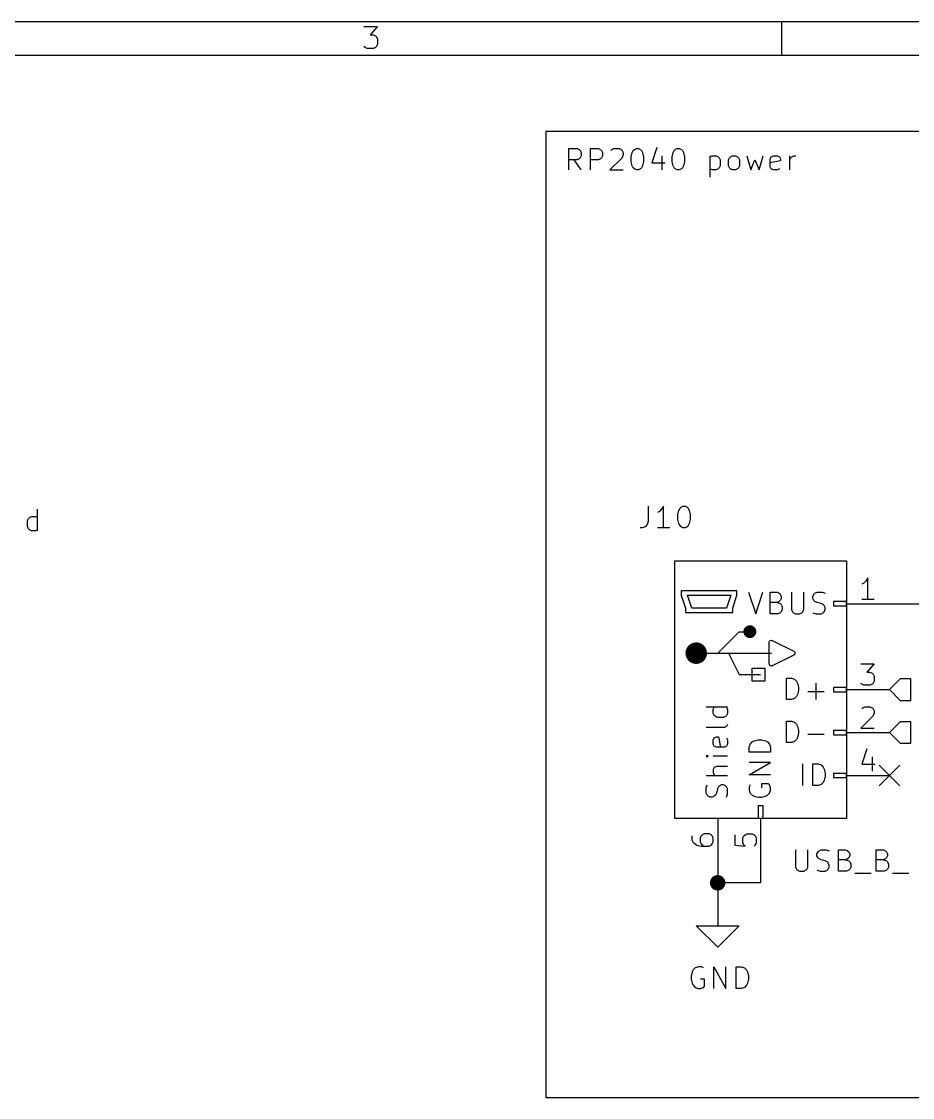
# Model space of a CAD drawing. Extents: x 0.4 to 11.3, y -7.9 to -0.4.
# Drawn here: x 4.528 to 6.604, y -2.9 to -0.394 of the extents above; entities that cross this region are included whole.
import ezdxf

# ---------------------------------------------------------------- set-up
doc = ezdxf.new("R2010")
doc.units = 0
doc.header["$MEASUREMENT"] = 0
for name, color, linetype in [('BLUE2', 5, 'CONTINUOUS'), ('BLUE3', 171, 'CONTINUOUS'), ('BROWN2', 54, 'CONTINUOUS'), ('CYAN2', 4, 'CONTINUOUS'), ('GRAY1', 251, 'CONTINUOUS'), ('GREEN3', 91, 'CONTINUOUS'), ('LYELLOW', 51, 'CONTINUOUS'), ('RED2', 1, 'CONTINUOUS'), ('RED3', 11, 'CONTINUOUS')]:
    doc.layers.add(name, color=color, linetype=linetype)

msp = doc.modelspace()

# ---------------------------------------------------------------- linework, layer by layer
at = {"layer": 'BLUE2', "linetype": 'CONTINUOUS'}
for p, q in [((6.526, -2.126), (6.574, -2.174)), ((6.574, -2.126), (6.526, -2.174))]:
    msp.add_line(p, q, dxfattribs=at)
at = {"layer": 'BLUE3', "linetype": 'CONTINUOUS'}
for p, q in [((5.75, -0.65), (5.75, -2.9)), ((9.95, -0.65), (5.75, -0.65)), ((5.80351, -0.739551), (5.80351, -0.689551)), ((5.80351, -0.689551), (5.82256, -0.689551)), ((5.82256, -0.689551), (5.82732, -0.691933)), ((5.82732, -0.691933), (5.8297, -0.694315)), ((5.8297, -0.694315), (5.83208, -0.699075)), ((5.83208, -0.699075), (5.83208, -0.70622)), ((5.85351, -0.739551), (5.85351, -0.689551)), ((5.85351, -0.689551), (5.87256, -0.689551)), ((5.87256, -0.689551), (5.87732, -0.691933)), ((5.87732, -0.691933), (5.8797, -0.694315)), ((5.8797, -0.694315), (5.88208, -0.699075)), ((5.88208, -0.699075), (5.88208, -0.70622)), ((5.90113, -0.694315), (5.90351, -0.691933)), ((5.90351, -0.691933), (5.90828, -0.689551)), ((5.90828, -0.689551), (5.92018, -0.689551)), ((5.92018, -0.689551), (5.92494, -0.691933)), ((5.92494, -0.691933), (5.92732, -0.694315)), ((5.92732, -0.694315), (5.9297, -0.699075)), ((5.9297, -0.699075), (5.9297, -0.703839)), ((5.94875, -0.708598), (5.95113, -0.699075)), ((5.95113, -0.699075), (5.95351, -0.694315)), ((5.95351, -0.694315), (5.95589, -0.691933)), ((5.95589, -0.691933), (5.96065, -0.689551)), ((5.96065, -0.689551), (5.96542, -0.689551)), ((5.96542, -0.689551), (5.97018, -0.691933)), ((5.97018, -0.691933), (5.97256, -0.694315)), ((5.97256, -0.694315), (5.97494, -0.699075)), ((5.97494, -0.699075), (5.97732, -0.708598)), ((6.00827, -0.687173), (5.99637, -0.722886)), ((6.04399, -0.708598), (6.04637, -0.699075)), ((6.04637, -0.699075), (6.04875, -0.694315)), ((6.04875, -0.694315), (6.05113, -0.691933)), ((6.05113, -0.691933), (6.05589, -0.689551)), ((6.05589, -0.689551), (6.06065, -0.689551)), ((6.06065, -0.689551), (6.06541, -0.691933)), ((6.06541, -0.691933), (6.0678, -0.694315)), ((6.0678, -0.694315), (6.07018, -0.699075)), ((6.07018, -0.699075), (6.07256, -0.708598)), ((5.82256, -0.715744), (5.80351, -0.715744)), ((5.83208, -0.739551), (5.81542, -0.715744)), ((5.82732, -0.713362), (5.82256, -0.715744)), ((5.8297, -0.71098), (5.82732, -0.713362)), ((5.83208, -0.70622), (5.8297, -0.71098)), ((5.87256, -0.715744), (5.85351, -0.715744)), ((5.87732, -0.713362), (5.87256, -0.715744)), ((5.8797, -0.71098), (5.87732, -0.713362)), ((5.88208, -0.70622), (5.8797, -0.71098)), ((5.92732, -0.71098), (5.89875, -0.739551)), ((5.9297, -0.703839), (5.92732, -0.71098)), ((5.94875, -0.720504), (5.94875, -0.708598)), ((5.95113, -0.730028), (5.94875, -0.720504)), ((5.97732, -0.720504), (5.97494, -0.730028)), ((5.97732, -0.708598), (5.97732, -0.720504)), ((5.99637, -0.722886), (6.02732, -0.722886)), ((6.02018, -0.70622), (6.02018, -0.739551)), ((6.04399, -0.720504), (6.04399, -0.708598)), ((6.04637, -0.730028), (6.04399, -0.720504)), ((6.07256, -0.720504), (6.07018, -0.730028)), ((6.07256, -0.708598), (6.07256, -0.720504)), ((6.13208, -0.70622), (6.13208, -0.75622)), ((6.13208, -0.708598), (6.13684, -0.70622)), ((6.13684, -0.70622), (6.14637, -0.70622)), ((6.14637, -0.70622), (6.15113, -0.708598)), ((6.15113, -0.708598), (6.15351, -0.71098)), ((6.15351, -0.71098), (6.15589, -0.715744)), ((6.15589, -0.715744), (6.15589, -0.730028)), ((6.17494, -0.715744), (6.17731, -0.71098)), ((6.17494, -0.730028), (6.17494, -0.715744)), ((6.17731, -0.71098), (6.1797, -0.708598)), ((6.1797, -0.708598), (6.18446, -0.70622)), ((6.18446, -0.70622), (6.1916, -0.70622)), ((6.1916, -0.70622), (6.19636, -0.708598)), ((6.19636, -0.708598), (6.19874, -0.71098)), ((6.19874, -0.71098), (6.20113, -0.715744)), ((6.20113, -0.715744), (6.20113, -0.730028)), ((6.21779, -0.70622), (6.22731, -0.739551)), ((6.22731, -0.739551), (6.23684, -0.715744)), ((6.23684, -0.715744), (6.24636, -0.739551)), ((6.24636, -0.739551), (6.25589, -0.70622)), ((6.27256, -0.713362), (6.27493, -0.708598)), ((6.27256, -0.732409), (6.27256, -0.713362)), ((6.29636, -0.718122), (6.27256, -0.722886)), ((6.27493, -0.708598), (6.2797, -0.70622)), ((6.2797, -0.70622), (6.28922, -0.70622)), ((6.28922, -0.70622), (6.29398, -0.708598)), ((6.29398, -0.708598), (6.29636, -0.713362)), ((6.29636, -0.713362), (6.29636, -0.718122)), ((6.31779, -0.739551), (6.31779, -0.70622)), ((6.31779, -0.715744), (6.32017, -0.71098)), ((6.32017, -0.71098), (6.32256, -0.708598)), ((6.32256, -0.708598), (6.32731, -0.70622)), ((6.32731, -0.70622), (6.33208, -0.70622)), ((5.89875, -0.739551), (5.9297, -0.739551)), ((5.95351, -0.734791), (5.95113, -0.730028)), ((5.95589, -0.737173), (5.95351, -0.734791)), ((5.96065, -0.739551), (5.95589, -0.737173)), ((5.96542, -0.739551), (5.96065, -0.739551)), ((5.97018, -0.737173), (5.96542, -0.739551)), ((5.97256, -0.734791), (5.97018, -0.737173)), ((5.97494, -0.730028), (5.97256, -0.734791)), ((6.04875, -0.734791), (6.04637, -0.730028)), ((6.05113, -0.737173), (6.04875, -0.734791)), ((6.05589, -0.739551), (6.05113, -0.737173)), ((6.06065, -0.739551), (6.05589, -0.739551)), ((6.06541, -0.737173), (6.06065, -0.739551)), ((6.0678, -0.734791), (6.06541, -0.737173)), ((6.07018, -0.730028), (6.0678, -0.734791)), ((6.13684, -0.739551), (6.13208, -0.737173)), ((6.14637, -0.739551), (6.13684, -0.739551)), ((6.15113, -0.737173), (6.14637, -0.739551)), ((6.15351, -0.734791), (6.15113, -0.737173)), ((6.15589, -0.730028), (6.15351, -0.734791)), ((6.17731, -0.734791), (6.17494, -0.730028)), ((6.1797, -0.737173), (6.17731, -0.734791)), ((6.18446, -0.739551), (6.1797, -0.737173)), ((6.1916, -0.739551), (6.18446, -0.739551)), ((6.19636, -0.737173), (6.1916, -0.739551)), ((6.19874, -0.734791), (6.19636, -0.737173)), ((6.20113, -0.730028), (6.19874, -0.734791)), ((6.27493, -0.737173), (6.27256, -0.732409)), ((6.2797, -0.739551), (6.27493, -0.737173)), ((6.28922, -0.739551), (6.2797, -0.739551)), ((6.29398, -0.737173), (6.28922, -0.739551)), ((5.75, -2.9), (9.95, -2.9))]:
    msp.add_line(p, q, dxfattribs=at)
at = {"layer": 'BROWN2', "linetype": 'CONTINUOUS'}
for p, q in [((6.575, -1.925), (6.55, -1.95)), ((6.6, -1.925), (6.575, -1.925)), ((6.6, -1.975), (6.6, -1.925)), ((6.55, -1.95), (6.575, -1.975)), ((6.575, -1.975), (6.6, -1.975)), ((6.575, -2.025), (6.55, -2.05)), ((6.6, -2.025), (6.575, -2.025)), ((6.6, -2.075), (6.6, -2.025)), ((6.55, -2.05), (6.575, -2.075)), ((6.575, -2.075), (6.6, -2.075))]:
    msp.add_line(p, q, dxfattribs=at)
at = {"layer": 'CYAN2', "linetype": 'CONTINUOUS'}
for p, q in [((5.98848, -1.5228), (5.98848, -1.55852)), ((5.98848, -1.5228), (5.98848, -1.55852)), ((6.02419, -1.5228), (6.01943, -1.52995)), ((6.02419, -1.5228), (6.01943, -1.52995)), ((6.02419, -1.5728), (6.02419, -1.5228)), ((6.02419, -1.5728), (6.02419, -1.5228)), ((6.05991, -1.53233), (6.06229, -1.52757)), ((6.05991, -1.53233), (6.06229, -1.52757)), ((6.06229, -1.52757), (6.06467, -1.52519)), ((6.06229, -1.52757), (6.06467, -1.52519)), ((6.06467, -1.52519), (6.06943, -1.5228)), ((6.06467, -1.52519), (6.06943, -1.5228)), ((6.06943, -1.5228), (6.07419, -1.5228)), ((6.06943, -1.5228), (6.07419, -1.5228)), ((6.07419, -1.5228), (6.07895, -1.52519)), ((6.07419, -1.5228), (6.07895, -1.52519)), ((6.07895, -1.52519), (6.08133, -1.52757)), ((6.07895, -1.52519), (6.08133, -1.52757)), ((6.08133, -1.52757), (6.08372, -1.53233)), ((6.08133, -1.52757), (6.08372, -1.53233)), ((6.01467, -1.53471), (6.00991, -1.53709)), ((6.01467, -1.53471), (6.00991, -1.53709)), ((6.01943, -1.52995), (6.01467, -1.53471)), ((6.01943, -1.52995), (6.01467, -1.53471)), ((6.05753, -1.54185), (6.05991, -1.53233)), ((6.05753, -1.54185), (6.05991, -1.53233)), ((6.05753, -1.55376), (6.05753, -1.54185)), ((6.05753, -1.55376), (6.05753, -1.54185)), ((6.05991, -1.56328), (6.05753, -1.55376)), ((6.05991, -1.56328), (6.05753, -1.55376)), ((6.08372, -1.53233), (6.0861, -1.54185)), ((6.08372, -1.53233), (6.0861, -1.54185)), ((6.0861, -1.55376), (6.08372, -1.56328)), ((6.0861, -1.55376), (6.08372, -1.56328)), ((6.0861, -1.54185), (6.0861, -1.55376)), ((6.0861, -1.54185), (6.0861, -1.55376)), ((5.97419, -1.5728), (5.96943, -1.5728)), ((5.97419, -1.5728), (5.96943, -1.5728)), ((5.98134, -1.57043), (5.97419, -1.5728)), ((5.98134, -1.57043), (5.97419, -1.5728)), ((5.9861, -1.56566), (5.98134, -1.57043)), ((5.9861, -1.56566), (5.98134, -1.57043)), ((5.98848, -1.55852), (5.9861, -1.56566)), ((5.98848, -1.55852), (5.9861, -1.56566)), ((6.03848, -1.5728), (6.00991, -1.5728)), ((6.03848, -1.5728), (6.00991, -1.5728)), ((6.06229, -1.56804), (6.05991, -1.56328)), ((6.06229, -1.56804), (6.05991, -1.56328)), ((6.06467, -1.57043), (6.06229, -1.56804)), ((6.06467, -1.57043), (6.06229, -1.56804)), ((6.06943, -1.5728), (6.06467, -1.57043)), ((6.06943, -1.5728), (6.06467, -1.57043)), ((6.07419, -1.5728), (6.06943, -1.5728)), ((6.07419, -1.5728), (6.06943, -1.5728)), ((6.07895, -1.57043), (6.07419, -1.5728)), ((6.07895, -1.57043), (6.07419, -1.5728)), ((6.08133, -1.56804), (6.07895, -1.57043)), ((6.08133, -1.56804), (6.07895, -1.57043)), ((6.08372, -1.56328), (6.08133, -1.56804)), ((6.08372, -1.56328), (6.08133, -1.56804)), ((6.2219, -1.72313), (6.23857, -1.77313)), ((6.2219, -1.72313), (6.23857, -1.77313)), ((6.23857, -1.77313), (6.25524, -1.72313)), ((6.23857, -1.77313), (6.25524, -1.72313)), ((6.2719, -1.77313), (6.2719, -1.72313)), ((6.2719, -1.72313), (6.28857, -1.72313)), ((6.2719, -1.77313), (6.2719, -1.72313)), ((6.2719, -1.72313), (6.28857, -1.72313)), ((6.28857, -1.72313), (6.29333, -1.72551)), ((6.28857, -1.72313), (6.29333, -1.72551)), ((6.29333, -1.72551), (6.29571, -1.72789)), ((6.29333, -1.72551), (6.29571, -1.72789)), ((6.29571, -1.72789), (6.29809, -1.73265)), ((6.29571, -1.72789), (6.29809, -1.73265)), ((6.3219, -1.72313), (6.3219, -1.76361)), ((6.3219, -1.72313), (6.3219, -1.76361)), ((6.35047, -1.76361), (6.35047, -1.72313)), ((6.35047, -1.76361), (6.35047, -1.72313)), ((6.37191, -1.73265), (6.37428, -1.72789)), ((6.37191, -1.73265), (6.37428, -1.72789)), ((6.37428, -1.72789), (6.37667, -1.72551)), ((6.37428, -1.72789), (6.37667, -1.72551)), ((6.37667, -1.72551), (6.38143, -1.72313)), ((6.37667, -1.72551), (6.38143, -1.72313)), ((6.38143, -1.72313), (6.39333, -1.72313)), ((6.38143, -1.72313), (6.39333, -1.72313)), ((6.39333, -1.72313), (6.40048, -1.72551)), ((6.39333, -1.72313), (6.40048, -1.72551)), ((6.28857, -1.74694), (6.2719, -1.74694)), ((6.28857, -1.74694), (6.2719, -1.74694)), ((6.29333, -1.74456), (6.28857, -1.74694)), ((6.29333, -1.74456), (6.28857, -1.74694)), ((6.28857, -1.74694), (6.29571, -1.74932)), ((6.28857, -1.74694), (6.29571, -1.74932)), ((6.29571, -1.74218), (6.29333, -1.74456)), ((6.29571, -1.74218), (6.29333, -1.74456)), ((6.29809, -1.73742), (6.29571, -1.74218)), ((6.29809, -1.73742), (6.29571, -1.74218)), ((6.29571, -1.74932), (6.29809, -1.7517)), ((6.29571, -1.74932), (6.29809, -1.7517)), ((6.29809, -1.73265), (6.29809, -1.73742)), ((6.29809, -1.73265), (6.29809, -1.73742)), ((6.29809, -1.7517), (6.30047, -1.75646)), ((6.29809, -1.7517), (6.30047, -1.75646)), ((6.37191, -1.73742), (6.37191, -1.73265)), ((6.37191, -1.73742), (6.37191, -1.73265)), ((6.37428, -1.74218), (6.37191, -1.73742)), ((6.37428, -1.74218), (6.37191, -1.73742)), ((6.37667, -1.74456), (6.37428, -1.74218)), ((6.37667, -1.74456), (6.37428, -1.74218)), ((6.38143, -1.74694), (6.37667, -1.74456)), ((6.38143, -1.74694), (6.37667, -1.74456)), ((6.39095, -1.74932), (6.38143, -1.74694)), ((6.39095, -1.74932), (6.38143, -1.74694)), ((6.39571, -1.7517), (6.39095, -1.74932)), ((6.39571, -1.7517), (6.39095, -1.74932)), ((6.39809, -1.75408), (6.39571, -1.7517)), ((6.39809, -1.75408), (6.39571, -1.7517)), ((6.40048, -1.75885), (6.39809, -1.75408)), ((6.40048, -1.75885), (6.39809, -1.75408)), ((6.29095, -1.77313), (6.2719, -1.77313)), ((6.29095, -1.77313), (6.2719, -1.77313)), ((6.29571, -1.77075), (6.29095, -1.77313)), ((6.29571, -1.77075), (6.29095, -1.77313)), ((6.29809, -1.76837), (6.29571, -1.77075)), ((6.29809, -1.76837), (6.29571, -1.77075)), ((6.30047, -1.76361), (6.29809, -1.76837)), ((6.30047, -1.76361), (6.29809, -1.76837)), ((6.30047, -1.75646), (6.30047, -1.76361)), ((6.30047, -1.75646), (6.30047, -1.76361)), ((6.3219, -1.76361), (6.32428, -1.76837)), ((6.3219, -1.76361), (6.32428, -1.76837)), ((6.32428, -1.76837), (6.32667, -1.77075)), ((6.32428, -1.76837), (6.32667, -1.77075)), ((6.32667, -1.77075), (6.33143, -1.77313)), ((6.32667, -1.77075), (6.33143, -1.77313)), ((6.33143, -1.77313), (6.34095, -1.77313)), ((6.33143, -1.77313), (6.34095, -1.77313)), ((6.34095, -1.77313), (6.34571, -1.77075)), ((6.34095, -1.77313), (6.34571, -1.77075)), ((6.34571, -1.77075), (6.34809, -1.76837)), ((6.34571, -1.77075), (6.34809, -1.76837)), ((6.34809, -1.76837), (6.35047, -1.76361)), ((6.34809, -1.76837), (6.35047, -1.76361)), ((6.37191, -1.77075), (6.37905, -1.77313)), ((6.37191, -1.77075), (6.37905, -1.77313)), ((6.37905, -1.77313), (6.39095, -1.77313)), ((6.37905, -1.77313), (6.39095, -1.77313)), ((6.39095, -1.77313), (6.39571, -1.77075)), ((6.39095, -1.77313), (6.39571, -1.77075)), ((6.39571, -1.77075), (6.39809, -1.76837)), ((6.39571, -1.77075), (6.39809, -1.76837)), ((6.39809, -1.76837), (6.40048, -1.76361)), ((6.39809, -1.76837), (6.40048, -1.76361)), ((6.40048, -1.76361), (6.40048, -1.75885)), ((6.40048, -1.76361), (6.40048, -1.75885)), ((6.31, -1.97313), (6.31, -1.92313)), ((6.31, -1.92313), (6.3219, -1.92313)), ((6.31, -1.97313), (6.31, -1.92313)), ((6.31, -1.92313), (6.3219, -1.92313)), ((6.3219, -1.92313), (6.32904, -1.92551)), ((6.3219, -1.92313), (6.32904, -1.92551)), ((6.32904, -1.92551), (6.33381, -1.93028)), ((6.32904, -1.92551), (6.33381, -1.93028)), ((6.33381, -1.93028), (6.33619, -1.93504)), ((6.33381, -1.93028), (6.33619, -1.93504)), ((6.33619, -1.93504), (6.33857, -1.94456)), ((6.33619, -1.93504), (6.33857, -1.94456)), ((6.33857, -1.9517), (6.33619, -1.96122)), ((6.33857, -1.9517), (6.33619, -1.96122)), ((6.33857, -1.94456), (6.33857, -1.9517)), ((6.33857, -1.94456), (6.33857, -1.9517)), ((6.36, -1.95408), (6.39809, -1.95408)), ((6.36, -1.95408), (6.39809, -1.95408)), ((6.37904, -1.97313), (6.37904, -1.93504)), ((6.37904, -1.97313), (6.37904, -1.93504)), ((6.3219, -1.97313), (6.31, -1.97313)), ((6.3219, -1.97313), (6.31, -1.97313)), ((6.32904, -1.97075), (6.3219, -1.97313)), ((6.32904, -1.97075), (6.3219, -1.97313)), ((6.33381, -1.96599), (6.32904, -1.97075)), ((6.33381, -1.96599), (6.32904, -1.97075)), ((6.33619, -1.96122), (6.33381, -1.96599)), ((6.33619, -1.96122), (6.33381, -1.96599)), ((6.17313, -1.99095), (6.12313, -1.99095)), ((6.17313, -1.99095), (6.12313, -1.99095)), ((6.1398, -1.99571), (6.14218, -1.99095)), ((6.1398, -1.99571), (6.14218, -1.99095)), ((6.1398, -2.00524), (6.1398, -1.99571)), ((6.1398, -2.00524), (6.1398, -1.99571)), ((6.17075, -1.99095), (6.17313, -1.99571)), ((6.17075, -1.99095), (6.17313, -1.99571)), ((6.17313, -1.99571), (6.17313, -2.00524)), ((6.17313, -1.99571), (6.17313, -2.00524)), ((6.14218, -2.01), (6.1398, -2.00524)), ((6.14218, -2.01), (6.1398, -2.00524)), ((6.14456, -2.01238), (6.14218, -2.01)), ((6.14456, -2.01238), (6.14218, -2.01)), ((6.14932, -2.01476), (6.14456, -2.01238)), ((6.14932, -2.01476), (6.14456, -2.01238)), ((6.16361, -2.01476), (6.14932, -2.01476)), ((6.16361, -2.01476), (6.14932, -2.01476)), ((6.16837, -2.01238), (6.16361, -2.01476)), ((6.16837, -2.01238), (6.16361, -2.01476)), ((6.17075, -2.01), (6.16837, -2.01238)), ((6.17075, -2.01), (6.16837, -2.01238)), ((6.17313, -2.00524), (6.17075, -2.01)), ((6.17313, -2.00524), (6.17075, -2.01)), ((6.31, -2.07313), (6.31, -2.02313)), ((6.31, -2.02313), (6.3219, -2.02313)), ((6.31, -2.07313), (6.31, -2.02313)), ((6.31, -2.02313), (6.3219, -2.02313)), ((6.3219, -2.02313), (6.32904, -2.02551)), ((6.3219, -2.02313), (6.32904, -2.02551)), ((6.32904, -2.02551), (6.33381, -2.03028)), ((6.32904, -2.02551), (6.33381, -2.03028)), ((6.16599, -2.03857), (6.12313, -2.03857)), ((6.16599, -2.03857), (6.12313, -2.03857)), ((6.17075, -2.03619), (6.16599, -2.03857)), ((6.17075, -2.03619), (6.16599, -2.03857)), ((6.17313, -2.03143), (6.17075, -2.03619)), ((6.17313, -2.03143), (6.17075, -2.03619)), ((6.33381, -2.03028), (6.33619, -2.03504)), ((6.33381, -2.03028), (6.33619, -2.03504)), ((6.33619, -2.03504), (6.33857, -2.04456)), ((6.33619, -2.03504), (6.33857, -2.04456)), ((6.33857, -2.0517), (6.33619, -2.06122)), ((6.33857, -2.0517), (6.33619, -2.06122)), ((6.33857, -2.04456), (6.33857, -2.0517)), ((6.33857, -2.04456), (6.33857, -2.0517)), ((6.36, -2.05408), (6.39809, -2.05408)), ((6.36, -2.05408), (6.39809, -2.05408)), ((6.1398, -2.06714), (6.14218, -2.06238)), ((6.1398, -2.06714), (6.14218, -2.06238)), ((6.1398, -2.07667), (6.1398, -2.06714)), ((6.1398, -2.07667), (6.1398, -2.06714)), ((6.14218, -2.08143), (6.1398, -2.07667)), ((6.14218, -2.08143), (6.1398, -2.07667)), ((6.14218, -2.06238), (6.14694, -2.06)), ((6.14218, -2.06238), (6.14694, -2.06)), ((6.14694, -2.06), (6.1517, -2.06)), ((6.14694, -2.06), (6.1517, -2.06)), ((6.1517, -2.06), (6.15646, -2.08381)), ((6.1517, -2.06), (6.15646, -2.08381)), ((6.17075, -2.06238), (6.17313, -2.06714)), ((6.17075, -2.06238), (6.17313, -2.06714)), ((6.17313, -2.07667), (6.17075, -2.08143)), ((6.17313, -2.07667), (6.17075, -2.08143)), ((6.17313, -2.06714), (6.17313, -2.07667)), ((6.17313, -2.06714), (6.17313, -2.07667)), ((6.22313, -2.08381), (6.22551, -2.07667)), ((6.22313, -2.08381), (6.22551, -2.07667)), ((6.22551, -2.07667), (6.23028, -2.0719)), ((6.22551, -2.07667), (6.23028, -2.0719)), ((6.23028, -2.0719), (6.23504, -2.06952)), ((6.23028, -2.0719), (6.23504, -2.06952)), ((6.23504, -2.06952), (6.24456, -2.06714)), ((6.23504, -2.06952), (6.24456, -2.06714)), ((6.24456, -2.06714), (6.2517, -2.06714)), ((6.24456, -2.06714), (6.2517, -2.06714)), ((6.2517, -2.06714), (6.26122, -2.06952)), ((6.2517, -2.06714), (6.26122, -2.06952)), ((6.26122, -2.06952), (6.26599, -2.0719)), ((6.26122, -2.06952), (6.26599, -2.0719)), ((6.26599, -2.0719), (6.27075, -2.07667)), ((6.26599, -2.0719), (6.27075, -2.07667)), ((6.27075, -2.07667), (6.27313, -2.08381)), ((6.27075, -2.07667), (6.27313, -2.08381)), ((6.3219, -2.07313), (6.31, -2.07313)), ((6.3219, -2.07313), (6.31, -2.07313)), ((6.32904, -2.07075), (6.3219, -2.07313)), ((6.32904, -2.07075), (6.3219, -2.07313)), ((6.33381, -2.06599), (6.32904, -2.07075)), ((6.33381, -2.06599), (6.32904, -2.07075)), ((6.33619, -2.06122), (6.33381, -2.06599)), ((6.33619, -2.06122), (6.33381, -2.06599)), ((6.12551, -2.10286), (6.12313, -2.10524)), ((6.12551, -2.10286), (6.12313, -2.10524)), ((6.12313, -2.10524), (6.12551, -2.10762)), ((6.12313, -2.10524), (6.12789, -2.10524)), ((6.12313, -2.10524), (6.12551, -2.10762)), ((6.12313, -2.10524), (6.12789, -2.10524)), ((6.12789, -2.10524), (6.12551, -2.10286)), ((6.12789, -2.10524), (6.12551, -2.10286)), ((6.12551, -2.10762), (6.12789, -2.10524)), ((6.12551, -2.10762), (6.12789, -2.10524)), ((6.17313, -2.10524), (6.1398, -2.10524)), ((6.17313, -2.10524), (6.1398, -2.10524)), ((6.14694, -2.08381), (6.14218, -2.08143)), ((6.14694, -2.08381), (6.14218, -2.08143)), ((6.16599, -2.08381), (6.14694, -2.08381)), ((6.16599, -2.08381), (6.14694, -2.08381)), ((6.17075, -2.08143), (6.16599, -2.08381)), ((6.17075, -2.08143), (6.16599, -2.08381)), ((6.22313, -2.09571), (6.22313, -2.08381)), ((6.22313, -2.09571), (6.22313, -2.08381)), ((6.27313, -2.09571), (6.22313, -2.09571)), ((6.27313, -2.09571), (6.22313, -2.09571)), ((6.27313, -2.08381), (6.27313, -2.09571)), ((6.27313, -2.08381), (6.27313, -2.09571)), ((6.14694, -2.12905), (6.14218, -2.13143)), ((6.14694, -2.12905), (6.14218, -2.13143)), ((6.17313, -2.12905), (6.14694, -2.12905)), ((6.17313, -2.12905), (6.14694, -2.12905)), ((6.22313, -2.14809), (6.27313, -2.11952)), ((6.27313, -2.11952), (6.22313, -2.11952)), ((6.22313, -2.14809), (6.27313, -2.11952)), ((6.27313, -2.11952), (6.22313, -2.11952)), ((6.34809, -2.17313), (6.34809, -2.12313)), ((6.34809, -2.17313), (6.34809, -2.12313)), ((6.3719, -2.17313), (6.3719, -2.12313)), ((6.3719, -2.12313), (6.38381, -2.12313)), ((6.3719, -2.17313), (6.3719, -2.12313)), ((6.3719, -2.12313), (6.38381, -2.12313)), ((6.38381, -2.12313), (6.39095, -2.12551)), ((6.38381, -2.12313), (6.39095, -2.12551)), ((6.39095, -2.12551), (6.39571, -2.13028)), ((6.39095, -2.12551), (6.39571, -2.13028)), ((6.39571, -2.13028), (6.39809, -2.13504)), ((6.39571, -2.13028), (6.39809, -2.13504)), ((6.17313, -2.15048), (6.12313, -2.15048)), ((6.17313, -2.15048), (6.12313, -2.15048)), ((6.14218, -2.13143), (6.1398, -2.13619)), ((6.14218, -2.13143), (6.1398, -2.13619)), ((6.1398, -2.13619), (6.1398, -2.14333)), ((6.1398, -2.13619), (6.1398, -2.14333)), ((6.1398, -2.14333), (6.14218, -2.14809)), ((6.1398, -2.14333), (6.14218, -2.14809)), ((6.14218, -2.14809), (6.14456, -2.15048)), ((6.14218, -2.14809), (6.14456, -2.15048)), ((6.27313, -2.14809), (6.22313, -2.14809)), ((6.27313, -2.14809), (6.22313, -2.14809)), ((6.39809, -2.13504), (6.40047, -2.14456)), ((6.39809, -2.13504), (6.40047, -2.14456)), ((6.40047, -2.1517), (6.39809, -2.16122)), ((6.40047, -2.1517), (6.39809, -2.16122)), ((6.40047, -2.14456), (6.40047, -2.1517)), ((6.40047, -2.14456), (6.40047, -2.1517)), ((6.12313, -2.17905), (6.12551, -2.1719)), ((6.12313, -2.17905), (6.12551, -2.1719)), ((6.12313, -2.19095), (6.12313, -2.17905)), ((6.12313, -2.19095), (6.12313, -2.17905)), ((6.1517, -2.17667), (6.14932, -2.18143)), ((6.1517, -2.17667), (6.14932, -2.18143)), ((6.15408, -2.17428), (6.1517, -2.17667)), ((6.15408, -2.17428), (6.1517, -2.17667)), ((6.15885, -2.1719), (6.15408, -2.17428)), ((6.15885, -2.1719), (6.15408, -2.17428)), ((6.16361, -2.1719), (6.15885, -2.1719)), ((6.16361, -2.1719), (6.15885, -2.1719)), ((6.16837, -2.17428), (6.16361, -2.1719)), ((6.16837, -2.17428), (6.16361, -2.1719)), ((6.17075, -2.17667), (6.16837, -2.17428)), ((6.17075, -2.17667), (6.16837, -2.17428)), ((6.17313, -2.18143), (6.17075, -2.17667)), ((6.17313, -2.18143), (6.17075, -2.17667)), ((6.22551, -2.1719), (6.22313, -2.17667)), ((6.22551, -2.1719), (6.22313, -2.17667)), ((6.22313, -2.17667), (6.22313, -2.18381)), ((6.22313, -2.17667), (6.22313, -2.18381)), ((6.26837, -2.16952), (6.2517, -2.16952)), ((6.2517, -2.16952), (6.2517, -2.17905)), ((6.26837, -2.16952), (6.2517, -2.16952)), ((6.2517, -2.16952), (6.2517, -2.17905)), ((6.27075, -2.1719), (6.26837, -2.16952)), ((6.27075, -2.1719), (6.26837, -2.16952)), ((6.27313, -2.17905), (6.27075, -2.1719)), ((6.27313, -2.17905), (6.27075, -2.1719)), ((6.27313, -2.18381), (6.27313, -2.17905)), ((6.27313, -2.18381), (6.27313, -2.17905)), ((6.38381, -2.17313), (6.3719, -2.17313)), ((6.38381, -2.17313), (6.3719, -2.17313)), ((6.39095, -2.17075), (6.38381, -2.17313)), ((6.39095, -2.17075), (6.38381, -2.17313)), ((6.39571, -2.16599), (6.39095, -2.17075)), ((6.39571, -2.16599), (6.39095, -2.17075)), ((6.39809, -2.16122), (6.39571, -2.16599)), ((6.39809, -2.16122), (6.39571, -2.16599)), ((6.12551, -2.19571), (6.12313, -2.19095)), ((6.12551, -2.19571), (6.12313, -2.19095)), ((6.12789, -2.19809), (6.12551, -2.19571)), ((6.12789, -2.19809), (6.12551, -2.19571)), ((6.13265, -2.20047), (6.12789, -2.19809)), ((6.13265, -2.20047), (6.12789, -2.19809)), ((6.13742, -2.20047), (6.13265, -2.20047)), ((6.13742, -2.20047), (6.13265, -2.20047)), ((6.14218, -2.19809), (6.13742, -2.20047)), ((6.14218, -2.19809), (6.13742, -2.20047)), ((6.14456, -2.19571), (6.14218, -2.19809)), ((6.14456, -2.19571), (6.14218, -2.19809)), ((6.14694, -2.19095), (6.14456, -2.19571)), ((6.14694, -2.19095), (6.14456, -2.19571)), ((6.14932, -2.18143), (6.14694, -2.19095)), ((6.14932, -2.18143), (6.14694, -2.19095)), ((6.17075, -2.20047), (6.17313, -2.19333)), ((6.17075, -2.20047), (6.17313, -2.19333)), ((6.17313, -2.19333), (6.17313, -2.18143)), ((6.17313, -2.19333), (6.17313, -2.18143)), ((6.22313, -2.18381), (6.22551, -2.19095)), ((6.22313, -2.18381), (6.22551, -2.19095)), ((6.22551, -2.19095), (6.23028, -2.19571)), ((6.22551, -2.19095), (6.23028, -2.19571)), ((6.23028, -2.19571), (6.23504, -2.19809)), ((6.23028, -2.19571), (6.23504, -2.19809)), ((6.23504, -2.19809), (6.24456, -2.20047)), ((6.23504, -2.19809), (6.24456, -2.20047)), ((6.24456, -2.20047), (6.2517, -2.20047)), ((6.24456, -2.20047), (6.2517, -2.20047)), ((6.2517, -2.20047), (6.26122, -2.19809)), ((6.2517, -2.20047), (6.26122, -2.19809)), ((6.26122, -2.19809), (6.26599, -2.19571)), ((6.26122, -2.19809), (6.26599, -2.19571)), ((6.26599, -2.19571), (6.27075, -2.19095)), ((6.26599, -2.19571), (6.27075, -2.19095)), ((6.27075, -2.19095), (6.27313, -2.18381)), ((6.27075, -2.19095), (6.27313, -2.18381)), ((6.33133, -2.3228), (6.33133, -2.36328)), ((6.33133, -2.3228), (6.33133, -2.36328)), ((6.35991, -2.36328), (6.35991, -2.3228)), ((6.35991, -2.36328), (6.35991, -2.3228)), ((6.38134, -2.33233), (6.38372, -2.32757)), ((6.38134, -2.33233), (6.38372, -2.32757)), ((6.38372, -2.32757), (6.3861, -2.32519)), ((6.38372, -2.32757), (6.3861, -2.32519)), ((6.3861, -2.32519), (6.39086, -2.3228)), ((6.3861, -2.32519), (6.39086, -2.3228)), ((6.39086, -2.3228), (6.40276, -2.3228)), ((6.39086, -2.3228), (6.40276, -2.3228)), ((6.40276, -2.3228), (6.40991, -2.32519)), ((6.40276, -2.3228), (6.40991, -2.32519)), ((6.43133, -2.3728), (6.43133, -2.3228)), ((6.43133, -2.3228), (6.448, -2.3228)), ((6.43133, -2.3728), (6.43133, -2.3228)), ((6.43133, -2.3228), (6.448, -2.3228)), ((6.448, -2.3228), (6.45276, -2.32519)), ((6.448, -2.3228), (6.45276, -2.32519)), ((6.45276, -2.32519), (6.45515, -2.32757)), ((6.45276, -2.32519), (6.45515, -2.32757)), ((6.45515, -2.32757), (6.45753, -2.33233)), ((6.45515, -2.32757), (6.45753, -2.33233)), ((6.51943, -2.3728), (6.51943, -2.3228)), ((6.51943, -2.3228), (6.5361, -2.3228)), ((6.51943, -2.3728), (6.51943, -2.3228)), ((6.51943, -2.3228), (6.5361, -2.3228)), ((6.5361, -2.3228), (6.54086, -2.32519)), ((6.5361, -2.3228), (6.54086, -2.32519)), ((6.54086, -2.32519), (6.54324, -2.32757)), ((6.54086, -2.32519), (6.54324, -2.32757)), ((6.54324, -2.32757), (6.54562, -2.33233)), ((6.54324, -2.32757), (6.54562, -2.33233)), ((6.38134, -2.33709), (6.38134, -2.33233)), ((6.38134, -2.33709), (6.38134, -2.33233)), ((6.38372, -2.34185), (6.38134, -2.33709)), ((6.38372, -2.34185), (6.38134, -2.33709)), ((6.3861, -2.34423), (6.38372, -2.34185)), ((6.3861, -2.34423), (6.38372, -2.34185)), ((6.39086, -2.34661), (6.3861, -2.34423)), ((6.39086, -2.34661), (6.3861, -2.34423)), ((6.40039, -2.349), (6.39086, -2.34661)), ((6.40039, -2.349), (6.39086, -2.34661)), ((6.40515, -2.35137), (6.40039, -2.349)), ((6.40515, -2.35137), (6.40039, -2.349)), ((6.40753, -2.35376), (6.40515, -2.35137)), ((6.40753, -2.35376), (6.40515, -2.35137)), ((6.40991, -2.35852), (6.40753, -2.35376)), ((6.40991, -2.35852), (6.40753, -2.35376)), ((6.448, -2.34661), (6.43133, -2.34661)), ((6.448, -2.34661), (6.43133, -2.34661)), ((6.45276, -2.34423), (6.448, -2.34661)), ((6.45276, -2.34423), (6.448, -2.34661)), ((6.448, -2.34661), (6.45515, -2.349)), ((6.448, -2.34661), (6.45515, -2.349)), ((6.45515, -2.34185), (6.45276, -2.34423)), ((6.45515, -2.34185), (6.45276, -2.34423)), ((6.45753, -2.33709), (6.45515, -2.34185)), ((6.45753, -2.33709), (6.45515, -2.34185)), ((6.45515, -2.349), (6.45753, -2.35137)), ((6.45515, -2.349), (6.45753, -2.35137)), ((6.45753, -2.33233), (6.45753, -2.33709)), ((6.45753, -2.33233), (6.45753, -2.33709)), ((6.45753, -2.35137), (6.45991, -2.35614)), ((6.45753, -2.35137), (6.45991, -2.35614)), ((6.5361, -2.34661), (6.51943, -2.34661)), ((6.5361, -2.34661), (6.51943, -2.34661)), ((6.54086, -2.34423), (6.5361, -2.34661)), ((6.54086, -2.34423), (6.5361, -2.34661)), ((6.5361, -2.34661), (6.54324, -2.349)), ((6.5361, -2.34661), (6.54324, -2.349)), ((6.54324, -2.34185), (6.54086, -2.34423)), ((6.54324, -2.34185), (6.54086, -2.34423)), ((6.54562, -2.33709), (6.54324, -2.34185)), ((6.54562, -2.33709), (6.54324, -2.34185)), ((6.54324, -2.349), (6.54562, -2.35137)), ((6.54324, -2.349), (6.54562, -2.35137)), ((6.54562, -2.33233), (6.54562, -2.33709)), ((6.54562, -2.33233), (6.54562, -2.33709)), ((6.54562, -2.35137), (6.548, -2.35614)), ((6.54562, -2.35137), (6.548, -2.35614)), ((6.33133, -2.36328), (6.33372, -2.36804)), ((6.33133, -2.36328), (6.33372, -2.36804)), ((6.33372, -2.36804), (6.3361, -2.37043)), ((6.33372, -2.36804), (6.3361, -2.37043)), ((6.3361, -2.37043), (6.34086, -2.3728)), ((6.3361, -2.37043), (6.34086, -2.3728)), ((6.34086, -2.3728), (6.35038, -2.3728)), ((6.34086, -2.3728), (6.35038, -2.3728)), ((6.35038, -2.3728), (6.35515, -2.37043)), ((6.35038, -2.3728), (6.35515, -2.37043)), ((6.35515, -2.37043), (6.35753, -2.36804)), ((6.35515, -2.37043), (6.35753, -2.36804)), ((6.35753, -2.36804), (6.35991, -2.36328)), ((6.35753, -2.36804), (6.35991, -2.36328)), ((6.38134, -2.37043), (6.38848, -2.3728)), ((6.38134, -2.37043), (6.38848, -2.3728)), ((6.38848, -2.3728), (6.40039, -2.3728)), ((6.38848, -2.3728), (6.40039, -2.3728)), ((6.40039, -2.3728), (6.40515, -2.37043)), ((6.40039, -2.3728), (6.40515, -2.37043)), ((6.40515, -2.37043), (6.40753, -2.36804)), ((6.40515, -2.37043), (6.40753, -2.36804)), ((6.40753, -2.36804), (6.40991, -2.36328)), ((6.40753, -2.36804), (6.40991, -2.36328)), ((6.40991, -2.36328), (6.40991, -2.35852)), ((6.40991, -2.36328), (6.40991, -2.35852)), ((6.45038, -2.3728), (6.43133, -2.3728)), ((6.45038, -2.3728), (6.43133, -2.3728)), ((6.45515, -2.37043), (6.45038, -2.3728)), ((6.45515, -2.37043), (6.45038, -2.3728)), ((6.45753, -2.36804), (6.45515, -2.37043)), ((6.45753, -2.36804), (6.45515, -2.37043)), ((6.45991, -2.36328), (6.45753, -2.36804)), ((6.45991, -2.36328), (6.45753, -2.36804)), ((6.45991, -2.35614), (6.45991, -2.36328)), ((6.45991, -2.35614), (6.45991, -2.36328)), ((6.46943, -2.37757), (6.50753, -2.37757)), ((6.46943, -2.37757), (6.50753, -2.37757)), ((6.53848, -2.3728), (6.51943, -2.3728)), ((6.53848, -2.3728), (6.51943, -2.3728)), ((6.54324, -2.37043), (6.53848, -2.3728)), ((6.54324, -2.37043), (6.53848, -2.3728)), ((6.54562, -2.36804), (6.54324, -2.37043)), ((6.54562, -2.36804), (6.54324, -2.37043)), ((6.548, -2.36328), (6.54562, -2.36804)), ((6.548, -2.36328), (6.54562, -2.36804)), ((6.548, -2.35614), (6.548, -2.36328)), ((6.548, -2.35614), (6.548, -2.36328)), ((6.55753, -2.37757), (6.59562, -2.37757)), ((6.55753, -2.37757), (6.59562, -2.37757)), ((6.09309, -2.60295), (6.09071, -2.60771)), ((6.09786, -2.59819), (6.09309, -2.60295)), ((6.105, -2.5958), (6.09786, -2.59819)), ((6.11214, -2.5958), (6.105, -2.5958)), ((6.11691, -2.59819), (6.11214, -2.5958)), ((6.14071, -2.6458), (6.14071, -2.5958)), ((6.14071, -2.5958), (6.16928, -2.6458)), ((6.16928, -2.6458), (6.16928, -2.5958)), ((6.19309, -2.6458), (6.19309, -2.5958)), ((6.19309, -2.5958), (6.205, -2.5958)), ((6.205, -2.5958), (6.21214, -2.59819)), ((6.21214, -2.59819), (6.21691, -2.60295)), ((6.21691, -2.60295), (6.21929, -2.60771)), ((6.09071, -2.60771), (6.08833, -2.61723)), ((6.08833, -2.61723), (6.08833, -2.62437)), ((6.08833, -2.62437), (6.09071, -2.6339)), ((6.11928, -2.62437), (6.10976, -2.62437)), ((6.11928, -2.64104), (6.11928, -2.62437)), ((6.21929, -2.60771), (6.22167, -2.61723)), ((6.22167, -2.62437), (6.21929, -2.6339)), ((6.22167, -2.61723), (6.22167, -2.62437)), ((6.09071, -2.6339), (6.09309, -2.63866)), ((6.09309, -2.63866), (6.09786, -2.64343)), ((6.09786, -2.64343), (6.105, -2.6458)), ((6.105, -2.6458), (6.10976, -2.6458)), ((6.10976, -2.6458), (6.11691, -2.64343)), ((6.11691, -2.64343), (6.11928, -2.64104)), ((6.205, -2.6458), (6.19309, -2.6458)), ((6.21214, -2.64343), (6.205, -2.6458)), ((6.21691, -2.63866), (6.21214, -2.64343)), ((6.21929, -2.6339), (6.21691, -2.63866))]:
    msp.add_line(p, q, dxfattribs=at)
at = {"layer": 'GRAY1', "linetype": 'CONTINUOUS'}
for p, q in [((4.5422, -1.55599), (4.54458, -1.55123)), ((4.54458, -1.55123), (4.54696, -1.54885)), ((4.54696, -1.54885), (4.55172, -1.54647)), ((4.55172, -1.54647), (4.56125, -1.54647)), ((4.56125, -1.54647), (4.56601, -1.54885)), ((4.56601, -1.5798), (4.56601, -1.5298)), ((4.5422, -1.57028), (4.5422, -1.55599)), ((4.54458, -1.57504), (4.5422, -1.57028)), ((4.54696, -1.57742), (4.54458, -1.57504)), ((4.55172, -1.5798), (4.54696, -1.57742)), ((4.56601, -1.57742), (4.56125, -1.5798)), ((4.56125, -1.5798), (4.55172, -1.5798))]:
    msp.add_line(p, q, dxfattribs=at)
at = {"layer": 'GREEN3', "linetype": 'CONTINUOUS'}
for p, q in [((6.55, -1.75), (6.85, -1.75)), ((6.15, -2.35), (6.15, -2.4)), ((6.25, -2.35), (6.25, -2.4)), ((6.15, -2.4), (6.15, -2.45)), ((6.25, -2.4), (6.15, -2.4))]:
    msp.add_line(p, q, dxfattribs=at)
at = {"layer": 'GREEN3', "const_width": 0.018}
msp.add_lwpolyline([(6.141, -2.4, 1), (6.159, -2.4, 1)], format="xyb", close=True, dxfattribs=at)
at = {"layer": 'LYELLOW', "linetype": 'CONTINUOUS'}
for p, q in [((6.05, -2.25), (6.05, -1.65)), ((6.05, -1.65), (6.45, -1.65)), ((6.45, -1.65), (6.45, -2.25)), ((6.45, -2.25), (6.05, -2.25))]:
    msp.add_line(p, q, dxfattribs=at)
at = {"layer": 'RED2', "linetype": 'CONTINUOUS'}
for p, q in [((0.393701, -0.393701), (11.2993, -0.393701)), ((6.29921, -0.472441), (6.29921, -0.393701)), ((5.32615, -0.405264), (5.35783, -0.405264)), ((5.35783, -0.405264), (5.34078, -0.42476)), ((5.34078, -0.42476), (5.34809, -0.42476)), ((5.34809, -0.42476), (5.35296, -0.427197)), ((5.35296, -0.427197), (5.3554, -0.429634)), ((5.3554, -0.429634), (5.35783, -0.434508)), ((5.35783, -0.446693), (5.3554, -0.451567)), ((5.35783, -0.434508), (5.35783, -0.446693)), ((0.472441, -0.472441), (11.2206, -0.472441)), ((5.32859, -0.454008), (5.32615, -0.451567)), ((5.33346, -0.456445), (5.32859, -0.454008)), ((5.34809, -0.456445), (5.33346, -0.456445)), ((5.35296, -0.454008), (5.34809, -0.456445)), ((5.3554, -0.451567), (5.35296, -0.454008)), ((6.05, -2.25), (6.05, -1.65)), ((6.05, -1.65), (6.45, -1.65)), ((6.45, -1.65), (6.45, -2.25)), ((6.065, -1.72), (6.065, -1.73)), ((6.195, -1.72), (6.065, -1.72)), ((6.195, -1.73), (6.195, -1.72)), ((6.065, -1.73), (6.075, -1.76)), ((6.07958, -1.73), (6.07962, -1.72991)), ((6.07961, -1.73006), (6.07958, -1.73)), ((6.0796, -1.73013), (6.07961, -1.73006)), ((6.0896, -1.76013), (6.0796, -1.73013)), ((6.07962, -1.72991), (6.07963, -1.72981)), ((6.07963, -1.72981), (6.07968, -1.72977)), ((6.07968, -1.72977), (6.0797, -1.7297)), ((6.0797, -1.7297), (6.07979, -1.72967)), ((6.07979, -1.72967), (6.07987, -1.7296)), ((6.07987, -1.7296), (6.07994, -1.72961)), ((6.07994, -1.72961), (6.08, -1.72958)), ((6.08, -1.72958), (6.18, -1.72958)), ((6.1804, -1.73013), (6.1704, -1.76013)), ((6.18, -1.72958), (6.18006, -1.72961)), ((6.18006, -1.72961), (6.18013, -1.72961)), ((6.18013, -1.72961), (6.1802, -1.72966)), ((6.1802, -1.72966), (6.1803, -1.7297)), ((6.1803, -1.7297), (6.18032, -1.72977)), ((6.18032, -1.72977), (6.18037, -1.72981)), ((6.18037, -1.72981), (6.18038, -1.72991)), ((6.18038, -1.72991), (6.18042, -1.73)), ((6.18042, -1.73), (6.18039, -1.73006)), ((6.18039, -1.73006), (6.1804, -1.73013)), ((6.185, -1.76), (6.195, -1.73)), ((6.45, -1.745), (6.42, -1.745)), ((6.42, -1.745), (6.42, -1.755)), ((6.45, -1.755), (6.45, -1.745)), ((6.45, -1.75), (6.55, -1.75)), ((6.45, -1.75), (6.55, -1.75)), ((6.075, -1.76), (6.075, -1.77)), ((6.075, -1.77), (6.185, -1.77)), ((6.08967, -1.7602), (6.0896, -1.76013)), ((6.0897, -1.7603), (6.08967, -1.7602)), ((6.08977, -1.76032), (6.0897, -1.7603)), ((6.08981, -1.76037), (6.08977, -1.76032)), ((6.08991, -1.76038), (6.08981, -1.76037)), ((6.09, -1.76042), (6.08991, -1.76038)), ((6.17, -1.76042), (6.09, -1.76042)), ((6.17009, -1.76038), (6.17, -1.76042)), ((6.17019, -1.76037), (6.17009, -1.76038)), ((6.17023, -1.76032), (6.17019, -1.76037)), ((6.1703, -1.7603), (6.17023, -1.76032)), ((6.17033, -1.76021), (6.1703, -1.7603)), ((6.1704, -1.76013), (6.17033, -1.76021)), ((6.185, -1.77), (6.185, -1.76)), ((6.42, -1.755), (6.45, -1.755)), ((6.15, -1.865), (6.2, -1.815)), ((6.2, -1.815), (6.225, -1.815)), ((6.27, -1.84), (6.2702, -1.83859)), ((6.27, -1.89), (6.27, -1.84)), ((6.2702, -1.83859), (6.27025, -1.83851)), ((6.27025, -1.83851), (6.27026, -1.83843)), ((6.27026, -1.83843), (6.27096, -1.8374)), ((6.27096, -1.8374), (6.27172, -1.83622)), ((6.27172, -1.83622), (6.27181, -1.83618)), ((6.27181, -1.83618), (6.27186, -1.83611)), ((6.27186, -1.83611), (6.27307, -1.83561)), ((6.27307, -1.83561), (6.27429, -1.83505)), ((6.27429, -1.83505), (6.27438, -1.83506)), ((6.27438, -1.83506), (6.27446, -1.83503)), ((6.27446, -1.83503), (6.27574, -1.83526)), ((6.27574, -1.83526), (6.27708, -1.83545)), ((6.27708, -1.83545), (6.27715, -1.83551)), ((6.27715, -1.83551), (6.27724, -1.83553)), ((6.27724, -1.83553), (6.32724, -1.86053)), ((6.125, -1.865), (6.15, -1.865)), ((6.15, -1.865), (6.175, -1.865)), ((6.175, -1.865), (6.275, -1.865)), ((6.175, -1.865), (6.2, -1.915)), ((6.32724, -1.86947), (6.27724, -1.89447)), ((6.32724, -1.86053), (6.32841, -1.86134)), ((6.32763, -1.8691), (6.32724, -1.86947)), ((6.32814, -1.86889), (6.32763, -1.8691)), ((6.32865, -1.86816), (6.32814, -1.86889)), ((6.32841, -1.86134), (6.32869, -1.86181)), ((6.3293, -1.86755), (6.32865, -1.86816)), ((6.32869, -1.86181), (6.32911, -1.86215)), ((6.32911, -1.86215), (6.32938, -1.86298)), ((6.32943, -1.86702), (6.3293, -1.86755)), ((6.32938, -1.86298), (6.32985, -1.86376)), ((6.32974, -1.86657), (6.32943, -1.86702)), ((6.32978, -1.86569), (6.32974, -1.86657)), ((6.33, -1.86483), (6.32978, -1.86569)), ((6.32985, -1.86376), (6.32982, -1.86431)), ((6.32982, -1.86431), (6.33, -1.86483)), ((6.23, -1.93), (6.23, -1.9)), ((6.23, -1.9), (6.26, -1.9)), ((6.26, -1.9), (6.26, -1.93)), ((6.27002, -1.89009), (6.27, -1.89)), ((6.27, -1.89017), (6.27002, -1.89009)), ((6.27041, -1.8914), (6.27, -1.89017)), ((6.2708, -1.8927), (6.27041, -1.8914)), ((6.27086, -1.89276), (6.2708, -1.8927)), ((6.27089, -1.89285), (6.27086, -1.89276)), ((6.27191, -1.89367), (6.27089, -1.89285)), ((6.27292, -1.89455), (6.27191, -1.89367)), ((6.27301, -1.89456), (6.27292, -1.89455)), ((6.27308, -1.89462), (6.27301, -1.89456)), ((6.27441, -1.89476), (6.27308, -1.89462)), ((6.27571, -1.89495), (6.27441, -1.89476)), ((6.27579, -1.89491), (6.27571, -1.89495)), ((6.27589, -1.89492), (6.27579, -1.89491)), ((6.27724, -1.89447), (6.27589, -1.89492)), ((6.2, -1.915), (6.25, -1.915)), ((6.26, -1.93), (6.23, -1.93)), ((6.45, -1.945), (6.42, -1.945)), ((6.42, -1.945), (6.42, -1.955)), ((6.45, -1.955), (6.45, -1.945)), ((6.45, -1.95), (6.55, -1.95)), ((6.45, -1.95), (6.55, -1.95)), ((6.42, -1.955), (6.45, -1.955)), ((6.45, -2.045), (6.42, -2.045)), ((6.42, -2.045), (6.42, -2.055)), ((6.42, -2.055), (6.45, -2.055)), ((6.45, -2.055), (6.45, -2.045)), ((6.45, -2.05), (6.55, -2.05)), ((6.45, -2.05), (6.55, -2.05)), ((6.45, -2.145), (6.42, -2.145)), ((6.42, -2.145), (6.42, -2.155)), ((6.42, -2.155), (6.45, -2.155)), ((6.45, -2.155), (6.45, -2.145)), ((6.45, -2.15), (6.55, -2.15)), ((6.45, -2.15), (6.55, -2.15)), ((6.245, -2.25), (6.245, -2.22)), ((6.245, -2.22), (6.255, -2.22)), ((6.255, -2.22), (6.255, -2.25)), ((6.45, -2.25), (6.05, -2.25)), ((6.15, -2.25), (6.15, -2.35)), ((6.15, -2.25), (6.15, -2.35)), ((6.255, -2.25), (6.245, -2.25)), ((6.25, -2.25), (6.25, -2.35)), ((6.25, -2.25), (6.25, -2.35)), ((6.15, -2.45), (6.15, -2.5)), ((6.15, -2.55), (6.1, -2.5)), ((6.1, -2.5), (6.15, -2.5)), ((6.15, -2.5), (6.2, -2.5)), ((6.2, -2.5), (6.15, -2.55))]:
    msp.add_line(p, q, dxfattribs=at)
at = {"layer": 'RED2'}
for points, const_width in [([(6.2175, -1.815, 1), (6.2325, -1.815, 1)], 0.015), ([(6.0875, -1.865, 1), (6.1125, -1.865, 1)], 0.025)]:
    msp.add_lwpolyline(points, format="xyb", close=True, dxfattribs=dict(at, const_width=const_width))
at = {"layer": 'RED3', "linetype": 'CONTINUOUS'}
for p, q in [((6.49048, -1.70178), (6.48572, -1.70417)), ((6.49048, -1.70178), (6.48572, -1.70417)), ((6.49524, -1.69702), (6.49048, -1.70178)), ((6.49524, -1.69702), (6.49048, -1.70178)), ((6.5, -1.68988), (6.49524, -1.69702)), ((6.5, -1.68988), (6.49524, -1.69702)), ((6.5, -1.73988), (6.5, -1.68988)), ((6.5, -1.73988), (6.5, -1.68988)), ((6.51429, -1.73988), (6.48572, -1.73988)), ((6.51429, -1.73988), (6.48572, -1.73988)), ((6.48333, -1.88988), (6.51429, -1.88988)), ((6.48333, -1.88988), (6.51429, -1.88988)), ((6.51429, -1.88988), (6.49762, -1.90893)), ((6.51429, -1.88988), (6.49762, -1.90893)), ((6.49762, -1.90893), (6.50476, -1.90893)), ((6.49762, -1.90893), (6.50476, -1.90893)), ((6.50476, -1.90893), (6.50952, -1.91131)), ((6.50476, -1.90893), (6.50952, -1.91131)), ((6.50952, -1.91131), (6.51191, -1.91369)), ((6.50952, -1.91131), (6.51191, -1.91369)), ((6.51191, -1.91369), (6.51429, -1.91845)), ((6.51191, -1.91369), (6.51429, -1.91845)), ((6.51429, -1.91845), (6.51429, -1.93035)), ((6.51429, -1.91845), (6.51429, -1.93035)), ((6.48572, -1.9375), (6.48333, -1.93512)), ((6.48572, -1.9375), (6.48333, -1.93512)), ((6.49048, -1.93988), (6.48572, -1.9375)), ((6.49048, -1.93988), (6.48572, -1.9375)), ((6.50476, -1.93988), (6.49048, -1.93988)), ((6.50476, -1.93988), (6.49048, -1.93988)), ((6.50952, -1.9375), (6.50476, -1.93988)), ((6.50952, -1.9375), (6.50476, -1.93988)), ((6.51191, -1.93512), (6.50952, -1.9375)), ((6.51191, -1.93512), (6.50952, -1.9375)), ((6.51429, -1.93035), (6.51191, -1.93512)), ((6.51429, -1.93035), (6.51191, -1.93512)), ((6.48572, -1.99464), (6.48809, -1.99226)), ((6.48572, -1.99464), (6.48809, -1.99226)), ((6.48809, -1.99226), (6.49286, -1.98988)), ((6.48809, -1.99226), (6.49286, -1.98988)), ((6.49286, -1.98988), (6.50476, -1.98988)), ((6.49286, -1.98988), (6.50476, -1.98988)), ((6.50476, -1.98988), (6.50952, -1.99226)), ((6.50476, -1.98988), (6.50952, -1.99226)), ((6.50952, -1.99226), (6.51191, -1.99464)), ((6.50952, -1.99226), (6.51191, -1.99464)), ((6.51191, -1.99464), (6.51429, -1.9994)), ((6.51191, -1.99464), (6.51429, -1.9994)), ((6.51429, -2.00417), (6.51191, -2.01131)), ((6.51429, -2.00417), (6.51191, -2.01131)), ((6.51429, -1.9994), (6.51429, -2.00417)), ((6.51429, -1.9994), (6.51429, -2.00417)), ((6.51191, -2.01131), (6.48333, -2.03988)), ((6.51191, -2.01131), (6.48333, -2.03988)), ((6.48333, -2.03988), (6.51429, -2.03988)), ((6.48333, -2.03988), (6.51429, -2.03988)), ((6.49762, -2.0875), (6.48572, -2.12321)), ((6.49762, -2.0875), (6.48572, -2.12321)), ((6.48572, -2.12321), (6.51667, -2.12321)), ((6.48572, -2.12321), (6.51667, -2.12321)), ((6.50952, -2.10655), (6.50952, -2.13988)), ((6.50952, -2.10655), (6.50952, -2.13988)), ((6.08988, -2.29047), (6.08988, -2.3)), ((6.08988, -2.29047), (6.08988, -2.3)), ((6.08988, -2.3), (6.09226, -2.30476)), ((6.08988, -2.3), (6.09226, -2.30476)), ((6.09226, -2.30476), (6.09464, -2.30714)), ((6.09226, -2.30476), (6.09464, -2.30714)), ((6.11131, -2.29047), (6.10893, -2.29523)), ((6.11131, -2.29047), (6.10893, -2.29523)), ((6.10893, -2.29523), (6.10893, -2.30476)), ((6.10893, -2.29523), (6.10893, -2.30476)), ((6.10893, -2.30476), (6.11131, -2.30952)), ((6.10893, -2.30476), (6.11131, -2.30952)), ((6.11369, -2.28809), (6.11131, -2.29047)), ((6.11369, -2.28809), (6.11131, -2.29047)), ((6.11845, -2.28571), (6.11369, -2.28809)), ((6.11845, -2.28571), (6.11369, -2.28809)), ((6.13035, -2.28571), (6.11845, -2.28571)), ((6.13035, -2.28571), (6.11845, -2.28571)), ((6.13512, -2.28809), (6.13035, -2.28571)), ((6.13512, -2.28809), (6.13035, -2.28571)), ((6.1375, -2.29047), (6.13512, -2.28809)), ((6.1375, -2.29047), (6.13512, -2.28809)), ((6.13988, -2.29523), (6.1375, -2.29047)), ((6.13988, -2.29523), (6.1375, -2.29047)), ((6.1375, -2.30952), (6.13988, -2.30476)), ((6.1375, -2.30952), (6.13988, -2.30476)), ((6.13988, -2.30476), (6.13988, -2.29523)), ((6.13988, -2.30476), (6.13988, -2.29523)), ((6.18988, -2.28809), (6.18988, -2.3119)), ((6.18988, -2.28809), (6.18988, -2.3119)), ((6.20893, -2.29523), (6.21131, -2.29047)), ((6.20893, -2.29523), (6.21131, -2.29047)), ((6.20893, -2.30714), (6.20893, -2.29523)), ((6.20893, -2.30714), (6.20893, -2.29523)), ((6.21131, -2.29047), (6.21369, -2.28809)), ((6.21131, -2.29047), (6.21369, -2.28809)), ((6.21369, -2.28809), (6.21845, -2.28571)), ((6.21369, -2.28809), (6.21845, -2.28571)), ((6.21845, -2.28571), (6.23035, -2.28571)), ((6.21845, -2.28571), (6.23035, -2.28571)), ((6.23035, -2.28571), (6.23512, -2.28809)), ((6.23035, -2.28571), (6.23512, -2.28809)), ((6.23512, -2.28809), (6.2375, -2.29047)), ((6.23512, -2.28809), (6.2375, -2.29047)), ((6.2375, -2.29047), (6.23988, -2.29523)), ((6.2375, -2.29047), (6.23988, -2.29523)), ((6.23988, -2.29523), (6.23988, -2.30714)), ((6.23988, -2.29523), (6.23988, -2.30714)), ((6.09464, -2.30714), (6.10178, -2.3119)), ((6.09464, -2.30714), (6.10178, -2.3119)), ((6.10178, -2.3119), (6.11131, -2.31428)), ((6.10178, -2.3119), (6.11131, -2.31428)), ((6.11131, -2.30952), (6.11369, -2.3119)), ((6.11131, -2.30952), (6.11369, -2.3119)), ((6.11131, -2.31428), (6.13035, -2.31428)), ((6.11131, -2.31428), (6.13035, -2.31428)), ((6.11369, -2.3119), (6.11845, -2.31428)), ((6.11369, -2.3119), (6.11845, -2.31428)), ((6.13035, -2.31428), (6.13512, -2.3119)), ((6.13035, -2.31428), (6.13512, -2.3119)), ((6.13512, -2.3119), (6.1375, -2.30952)), ((6.13512, -2.3119), (6.1375, -2.30952)), ((6.18988, -2.3119), (6.21369, -2.31428)), ((6.18988, -2.3119), (6.21369, -2.31428)), ((6.21131, -2.3119), (6.20893, -2.30714)), ((6.21131, -2.3119), (6.20893, -2.30714)), ((6.21369, -2.31428), (6.21131, -2.3119)), ((6.21369, -2.31428), (6.21131, -2.3119)), ((6.2375, -2.3119), (6.23512, -2.31428)), ((6.2375, -2.3119), (6.23512, -2.31428)), ((6.23988, -2.30714), (6.2375, -2.3119)), ((6.23988, -2.30714), (6.2375, -2.3119))]:
    msp.add_line(p, q, dxfattribs=at)

doc.saveas('drawing.dxf')
